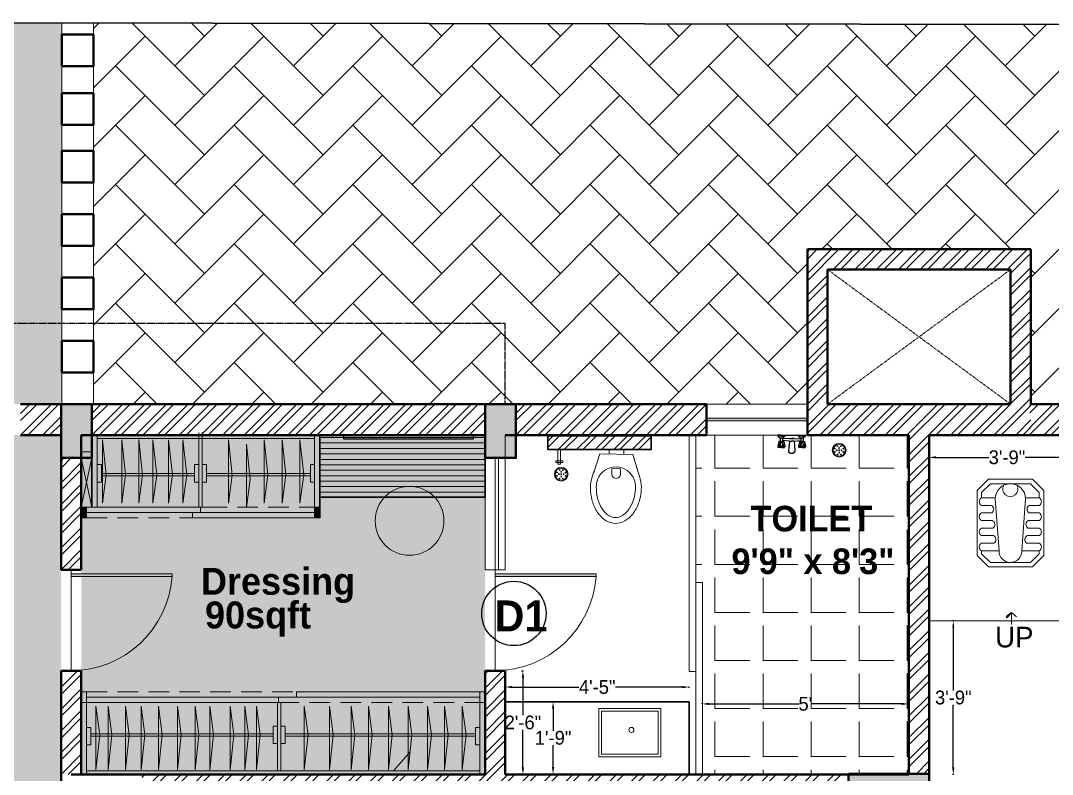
# Model space of a CAD drawing. Header units: feet. Extents: x 3576 to 8206, y -9151 to -6616.
# Drawn here: x 5336.8 to 5636.8, y -8239.8 to -8020.7 of the extents above; entities that cross this region are included whole.
import ezdxf

# ---------------------------------------------------------------- set-up
doc = ezdxf.new("R2010")
doc.units = ezdxf.units.FT
doc.header["$PDMODE"] = 2
doc.linetypes.add('DASHED2', pattern=[0.375, 0.25, -0.125])
doc.layers.get('0').update_dxf_attribs({"linetype": 'CONTINUOUS', "lineweight": 40})
doc.layers.get('Defpoints').update_dxf_attribs({"color": 90, "linetype": 'CONTINUOUS'})
for name, color, linetype, lineweight in [('1fr', 233, 'CONTINUOUS', 5), ('A-GFLR-MBND', 12, 'CONTINUOUS', 5), ('COLUMN', 254, 'CONTINUOUS', 30), ('fur', 36, 'CONTINUOUS', 20), ('FURNITURE', 14, 'CONTINUOUS', 0), ('GRANITE', 47, 'CONTINUOUS', 5), ('H2', 7, 'CONTINUOUS', 5), ('HACHT', 8, 'CONTINUOUS', 9), ('Landscape', 114, 'CONTINUOUS', 5), ('SANITARY WARE', 253, 'CONTINUOUS', 20), ('STAIR', 184, 'CONTINUOUS', 9), ('Wall1', 7, 'CONTINUOUS', 40), ('WINDOW', 180, 'CONTINUOUS', 9)]:
    doc.layers.add(name, color=color, linetype=linetype, lineweight=lineweight)
for name, color, linetype, lineweight, true_color in [('A-GFLR-FURN', 7, 'CONTINUOUS', 5, 0xd1752e), ('dimension', 7, 'CONTINUOUS', 5, 0x2b17de), ('F HATCH', 7, 'CONTINUOUS', 9, 0xae8d6f), ('h12', 7, 'CONTINUOUS', 5, 0x81cdee)]:
    doc.layers.add(name, color=color, linetype=linetype, lineweight=lineweight, true_color=true_color)
doc.layers.add('LAYER1', color=5, linetype='CONTINUOUS')
doc.layers.add('sanitary', color=252, linetype='CONTINUOUS')
doc.styles.add('ROMANS', font='sanss___.ttf')
doc.styles.get("Standard").update_dxf_attribs({"font": 'GOTHIC.TTF'})
doc.dimstyles.new('dinesh', dxfattribs={"dimtxt": 4, "dimasz": 2, "dimexe": 0.2, "dimexo": 0.1, "dimgap": 0, "dimtad": 0, "dimtih": 1, "dimtoh": 1, "dimdec": 0, "dimzin": 0, "dimdsep": 46, "dimlunit": 4, "dimtxsty": 'Standard', "dimcen": 0, "dimclrd": 251, "dimclre": 251, "dimclrt": 256, "dimadec": 0, "dimazin": 0, "dimtfac": 0.5, "dimtdec": 0, "dimtofl": 0, "dimtmove": 0, "dimatfit": 2, "dimfxl": 0, "dimtolj": 1, "dimtzin": 0, "dimarcsym": 0})

# ---------------------------------------------------------------- blocks, each defined once
blk = doc.blocks.new('co')
for p, q in [((47514.46, 4335.12), (47516.1, 4340.28)), ((47516.1, 4340.28), (47525.62, 4340.28)), ((47518.81, 4340.28), (47518.81, 4341.59)), ((47523.04, 4340.28), (47523.04, 4341.59)), ((47527.26, 4335.12), (47525.62, 4340.28)), ((47519.59, 4334.36), (47519.59, 4336.01)), ((47522.13, 4334.36), (47522.13, 4336.01))]:
    blk.add_line(p, q)
for points in [[(47514.46, 4335.12, 0.027971), (47514.05, 4333.94, 0.092133), (47513.45, 4330.75, 0.07067), (47514.05, 4326.55, 0.082314), (47515.62, 4323.26, 0.106842), (47518.17, 4320.9, 0.13438), (47520.86, 4320.16, 0.13438), (47523.54, 4320.9, 0.106842), (47526.1, 4323.26, 0.082314), (47527.67, 4326.55, 0.07067), (47528.27, 4330.75)], [(47528.27, 4330.75, 0.092133), (47527.67, 4333.94, 0.027971), (47527.26, 4335.12)], [(47515.52, 4332.84, 0.085767), (47515.16, 4330.75, 0.07067), (47515.69, 4327.03, 0.082314), (47517.02, 4324.24, 0.106842), (47519.04, 4322.37, 0.13438), (47520.86, 4321.87)], [(47526.2, 4332.84, -0.085767), (47526.56, 4330.75, -0.07067), (47526.03, 4327.03, -0.082314), (47524.7, 4324.24, -0.106842), (47522.68, 4322.37, -0.13438), (47520.86, 4321.87)]]:
    blk.add_lwpolyline(points, format="xyb")
for centre, radius, start, end in [((47520.86, 4330.91), 5.67, 19.8717, 160.1283), ((47520.86, 4334.5), 1.28, 173.6083, 6.3917), ((47520.86, 4330.91), 5.25, 76.0072, 103.9928)]:
    blk.add_arc(centre, radius, start, end)
blk = doc.blocks.new('NHNTRP')
at = {"color": 0}
for centre, radius in [((2.6, 2.34), 2), ((2.6, 2.34), 1.75), ((2.13, 3.56), 0.118), ((2.6, 3.01), 0.118), ((3.07, 3.56), 0.118), ((1.37, 2.81), 0.118), ((1.37, 1.86), 0.118), ((1.93, 2.34), 0.118), ((2.13, 1.11), 0.118), ((2.6, 2.34), 0.118), ((2.6, 1.66), 0.118), ((3.07, 1.11), 0.118), ((3.27, 2.34), 0.118), ((3.82, 2.81), 0.118), ((3.82, 1.86), 0.118)]:
    blk.add_circle(centre, radius, dxfattribs=at)
blk = doc.blocks.new('BASIN')
at = {"lineweight": 18}
for points in [[(4929.83, -770.1), (4929.83, -784.13), (4947.86, -784.13), (4947.86, -770.1)], [(4930.61, -770.88), (4930.61, -783.35), (4947.08, -783.35), (4947.08, -770.88)]]:
    blk.add_lwpolyline(points, close=True, dxfattribs=at)
blk.add_circle((4939.25, -777.89), 0.728, dxfattribs=at)
blk = doc.blocks.new('*D192')
at = {"layer": 'Defpoints', "color": 0, "lineweight": 40, "transparency": 16777216}
for p in [(5491.63, -8218.72), (5491.63, -8239.72), (5491.63, -8239.72)]:
    blk.add_point(p, dxfattribs=at)
at = {"layer": 'H2', "color": 251, "lineweight": -2, "transparency": 16777216}
for p, q in [((5491.63, -8218.72), (5491.43, -8218.72)), ((5491.63, -8220.72), (5491.63, -8227.12)), ((5491.63, -8237.72), (5491.63, -8231.32)), ((5491.63, -8239.72), (5491.43, -8239.72))]:
    blk.add_line(p, q, dxfattribs=at)
at = {"layer": 'H2', "color": 251, "lineweight": 40, "transparency": 16777216}
for points in [[(5491.3, -8220.72), (5491.96, -8220.72), (5491.63, -8218.72)], [(5491.3, -8237.72), (5491.96, -8237.72), (5491.63, -8239.72)]]:
    blk.add_solid(points, dxfattribs=at)
at = {"layer": 'H2', "transparency": 16777216, "insert": (5491.63, -8229.22), "char_height": 4, "attachment_point": 5}
blk.add_mtext('\\A1;1\'-9"', dxfattribs=at)
blk = doc.blocks.new('*D193')
at = {"layer": 'Defpoints', "color": 0, "lineweight": 40, "transparency": 16777216}
for p in [(5531.19, -8214.45), (5477.71, -8219.78), (5531.19, -8219.78)]:
    blk.add_point(p, dxfattribs=at)
at = {"layer": 'H2', "color": 251, "lineweight": -2, "transparency": 16777216}
for p, q in [((5477.71, -8214.65), (5477.71, -8214.25)), ((5479.71, -8214.45), (5499.16, -8214.45)), ((5529.19, -8214.45), (5509.73, -8214.45)), ((5531.19, -8214.65), (5531.19, -8214.25))]:
    blk.add_line(p, q, dxfattribs=at)
at = {"layer": 'H2', "color": 251, "lineweight": 40, "transparency": 16777216}
for points in [[(5479.71, -8214.12), (5479.71, -8214.78), (5477.71, -8214.45)], [(5529.19, -8214.12), (5529.19, -8214.78), (5531.19, -8214.45)]]:
    blk.add_solid(points, dxfattribs=at)
at = {"layer": 'H2', "transparency": 16777216, "insert": (5504.45, -8214.45), "char_height": 4, "attachment_point": 5}
blk.add_mtext('\\A1;4\'-5"', dxfattribs=at)
blk = doc.blocks.new('MIXER-P')
at = {"layer": 'sanitary', "color": 250, "lineweight": 25, "true_color": 0x424242}
for p, q in [((0.96, 5.33), (-0.04, 5.33)), ((-0.04, 5.33), (-0.04, 4.99)), ((0.96, 4.99), (-0.04, 4.99)), ((-0.04, 4.99), (0.66, 4.49)), ((0.96, 4.99), (-0.04, 4.99)), ((0.22, 3.48), (-0.04, 2)), ((0.19, 3.29), (0.28, 3.14)), ((0.96, 3.48), (0.22, 3.48)), ((0.28, 3.14), (0.35, 2.28)), ((0.7, 3.14), (0.63, 2.28)), ((0.96, 4.49), (0.66, 4.49)), ((0.66, 4.49), (0.66, 3.48)), ((0.7, 3.14), (0.86, 3.29)), ((0.86, 3.29), (0.96, 3.29)), ((0.96, 4.99), (1.96, 4.99)), ((0.96, 4.49), (1.27, 4.49)), ((0.96, 3.48), (1.7, 3.48)), ((1.06, 3.29), (0.96, 3.29)), ((6.93, 5.33), (0.99, 5.33)), ((0.99, 4.99), (1.96, 4.99)), ((1.22, 3.14), (1.06, 3.29)), ((1.22, 3.14), (1.29, 2.28)), ((1.96, 4.99), (1.27, 4.49)), ((1.27, 4.49), (1.27, 3.48)), ((3.29, 4.36), (1.27, 4.22)), ((3.29, 3.61), (1.27, 3.75)), ((1.64, 3.14), (1.57, 2.28)), ((1.74, 3.29), (1.64, 3.14)), ((1.7, 3.48), (1.96, 2)), ((1.96, 5.33), (1.96, 4.99)), ((3.29, 3.61), (3.03, 0.75)), ((3.29, 4.36), (3.96, 4.36)), ((3.29, 3.61), (3.96, 3.61)), ((4.56, 4.36), (3.36, 4.36)), ((4.63, 4.36), (3.96, 4.36)), ((4.63, 3.61), (3.96, 3.61)), ((4.63, 4.36), (6.66, 4.22)), ((4.63, 3.61), (6.66, 3.75)), ((4.63, 3.61), (4.89, 0.75)), ((5.96, 5.33), (5.96, 4.99)), ((6.93, 4.99), (5.96, 4.99)), ((5.96, 4.99), (6.66, 4.49)), ((6.96, 4.99), (5.96, 4.99)), ((6.22, 3.48), (5.96, 2)), ((6.19, 3.29), (6.28, 3.14)), ((6.96, 3.48), (6.22, 3.48)), ((6.28, 3.14), (6.35, 2.28)), ((6.7, 3.14), (6.63, 2.28)), ((6.96, 4.49), (6.66, 4.49)), ((6.66, 4.49), (6.66, 3.48)), ((6.7, 3.14), (6.86, 3.29)), ((6.86, 3.29), (6.96, 3.29)), ((6.96, 5.33), (7.96, 5.33)), ((6.96, 4.99), (7.96, 4.99)), ((6.96, 4.49), (7.27, 4.49)), ((6.96, 3.48), (7.7, 3.48)), ((7.06, 3.29), (6.96, 3.29)), ((7.22, 3.14), (7.06, 3.29)), ((7.22, 3.14), (7.29, 2.28)), ((7.96, 4.99), (7.27, 4.49)), ((7.27, 4.49), (7.27, 3.48)), ((7.64, 3.14), (7.57, 2.28)), ((7.74, 3.29), (7.64, 3.14)), ((7.7, 3.48), (7.96, 2)), ((7.96, 5.33), (7.96, 4.99)), ((0.96, 2), (-0.04, 2)), ((-0.04, 2), (0.06, 1.73)), ((0.21, 2.14), (-0.02, 2.14)), ((0.96, 1.73), (0.06, 1.73)), ((0.35, 2.28), (0.21, 2.14)), ((0.63, 2.28), (0.7, 2.14)), ((0.86, 2.14), (0.7, 2.14)), ((0.86, 2.14), (0.96, 2.14)), ((1.06, 2.14), (0.96, 2.14)), ((0.96, 2), (1.96, 2)), ((0.96, 1.73), (1.86, 1.73)), ((1.06, 2.14), (1.22, 2.14)), ((1.29, 2.28), (1.22, 2.14)), ((1.57, 2.28), (1.71, 2.14)), ((1.71, 2.14), (1.94, 2.14)), ((1.96, 2), (1.86, 1.73)), ((6.96, 2), (5.96, 2)), ((5.96, 2), (6.06, 1.73)), ((6.21, 2.14), (5.98, 2.14)), ((6.96, 1.73), (6.06, 1.73)), ((6.35, 2.28), (6.21, 2.14)), ((6.63, 2.28), (6.7, 2.14)), ((6.86, 2.14), (6.7, 2.14)), ((6.86, 2.14), (6.96, 2.14)), ((7.06, 2.14), (6.96, 2.14)), ((6.96, 2), (7.96, 2)), ((6.96, 1.73), (7.86, 1.73)), ((7.06, 2.14), (7.22, 2.14)), ((7.29, 2.28), (7.22, 2.14)), ((7.57, 2.28), (7.71, 2.14)), ((7.71, 2.14), (7.94, 2.14)), ((7.96, 2), (7.86, 1.73))]:
    blk.add_line(p, q, dxfattribs=at)
blk.add_arc((3.96, 0.9), 0.94, 189.1098, 350.8902, dxfattribs=at)
blk = doc.blocks.new('*D194')
at = {"layer": 'Defpoints', "color": 0, "lineweight": 40, "transparency": 16777216}
for p in [(5534.98, -8219.34), (5594.94, -8219.34), (5594.94, -8219.34)]:
    blk.add_point(p, dxfattribs=at)
at = {"layer": 'H2', "color": 251, "lineweight": -2, "transparency": 16777216}
for p, q in [((5534.98, -8219.34), (5534.98, -8219.14)), ((5536.98, -8219.34), (5563.16, -8219.34)), ((5592.94, -8219.34), (5566.77, -8219.34)), ((5594.94, -8219.34), (5594.94, -8219.14))]:
    blk.add_line(p, q, dxfattribs=at)
at = {"layer": 'H2', "color": 251, "lineweight": 40, "transparency": 16777216}
for points in [[(5536.98, -8219), (5536.98, -8219.67), (5534.98, -8219.34)], [(5592.94, -8219), (5592.94, -8219.67), (5594.94, -8219.34)]]:
    blk.add_solid(points, dxfattribs=at)
at = {"layer": 'H2', "transparency": 16777216, "insert": (5564.96, -8219.34), "char_height": 4, "attachment_point": 5}
blk.add_mtext("\\A1;5'", dxfattribs=at)
blk = doc.blocks.new('*D196')
at = {"layer": 'Defpoints', "color": 0, "lineweight": 40, "transparency": 16777216}
for p in [(5669.23, -8195.21), (5607.98, -8239.82), (5666.78, -8239.82)]:
    blk.add_point(p, dxfattribs=at)
at = {"layer": 'H2', "color": 251, "lineweight": -2, "transparency": 16777216}
for p, q in [((5608.18, -8195.21), (5607.78, -8195.21)), ((5607.98, -8197.21), (5607.98, -8215.41)), ((5607.98, -8237.82), (5607.98, -8219.61)), ((5608.18, -8239.82), (5607.78, -8239.82))]:
    blk.add_line(p, q, dxfattribs=at)
at = {"layer": 'H2', "color": 251, "lineweight": 40, "transparency": 16777216}
for points in [[(5607.65, -8197.21), (5608.31, -8197.21), (5607.98, -8195.21)], [(5607.65, -8237.82), (5608.31, -8237.82), (5607.98, -8239.82)]]:
    blk.add_solid(points, dxfattribs=at)
at = {"layer": 'H2', "transparency": 16777216, "insert": (5607.98, -8217.51), "char_height": 4, "attachment_point": 5}
blk.add_mtext('\\A1;3\'-9"', dxfattribs=at)
blk = doc.blocks.new('A$C0A4757B1')
at = {"layer": 'fur', "color": 7}
for p, q in [((-10.11, 8.66), (-6.81, 11.96)), ((-8.79, 8.11), (-6.26, 10.64)), ((-0.43, 11.96), (-6.81, 11.96)), ((-0.43, 10.64), (-6.26, 10.64)), ((-0.43, 11.96), (5.95, 11.96)), ((-0.43, 10.64), (5.4, 10.64)), ((7.93, 8.11), (5.4, 10.64)), ((9.25, 8.66), (5.95, 11.96)), ((-10.11, 8.66), (-10.11, -10.26)), ((-8.79, 8.11), (-8.79, 7.25)), ((-3.73, 7.25), (-8.79, 7.25)), ((-4.82, -7.8), (-3.73, 7.25)), ((3.97, -7.8), (2.88, 7.25)), ((2.88, 7.25), (7.93, 7.25)), ((7.93, 8.11), (7.93, 7.25)), ((9.25, 8.66), (9.25, -10.26)), ((-5.22, 5.05), (-8.79, 5.05)), ((4.36, 5.05), (7.93, 5.05)), ((-5.38, 2.85), (-8.79, 2.85)), ((-5.54, 0.65), (-8.79, 0.65)), ((4.52, 2.85), (7.93, 2.85)), ((4.68, 0.65), (7.93, 0.65)), ((-5.7, -1.55), (-8.79, -1.55)), ((4.84, -1.55), (7.93, -1.55)), ((-5.85, -3.75), (-8.79, -3.75)), ((-6.01, -5.95), (-8.79, -5.95)), ((5, -3.75), (7.93, -3.75)), ((5.16, -5.95), (7.93, -5.95)), ((-4.82, -8.15), (-8.79, -8.15)), ((-8.79, -8.15), (-8.79, -9.72)), ((3.96, -8.15), (7.93, -8.15)), ((7.93, -8.15), (7.93, -9.72)), ((-10.11, -10.26), (-6.81, -13.56)), ((-8.79, -9.72), (-6.26, -12.24)), ((7.93, -9.72), (5.4, -12.24)), ((9.25, -10.26), (5.95, -13.56)), ((5.95, -13.56), (-6.81, -13.56)), ((-6.26, -12.24), (-0.43, -12.24)), ((5.4, -12.24), (-0.43, -12.24))]:
    blk.add_line(p, q, dxfattribs=at)
for centre, radius, start, end in [((-0.43, 7.34), 3.3, 0, 180), ((-8.2, 6.15), 1.25, 118.0725, 241.9275), ((7.35, 6.15), 1.25, 298.0725, 61.9275), ((-5.89, 3.99), 1.25, 293.9902, 57.7205), ((5.03, 3.99), 1.25, 122.2795, 246.0098), ((-8.2, 1.75), 1.25, 118.0725, 241.9275), ((-6.2, -0.41), 1.25, 293.9902, 57.7205), ((5.35, -0.41), 1.25, 122.2795, 246.0098), ((7.35, 1.75), 1.25, 298.0725, 61.9275), ((-8.2, -2.65), 1.25, 118.0725, 241.9275), ((7.35, -2.65), 1.25, 298.0725, 61.9275), ((-8.2, -7.05), 1.25, 118.0725, 241.9275), ((-6.52, -4.81), 1.25, 293.9902, 57.7205), ((5.67, -4.81), 1.25, 122.2795, 246.0098), ((7.35, -7.05), 1.25, 298.0725, 61.9275), ((-0.43, -7.84), 4.4, 180, 0), ((-0.43, -10.7), 2.2, 329.7452, 210.2548)]:
    blk.add_arc(centre, radius, start, end, dxfattribs=at)
blk = doc.blocks.new('*D184')
at = {"layer": 'Defpoints', "color": 0, "lineweight": 40, "transparency": 16777216}
for p in [(5600.97, -8141.21), (5646.19, -8141.21), (5600.97, -8147.68)]:
    blk.add_point(p, dxfattribs=at)
at = {"layer": 'H2', "color": 251, "lineweight": -2, "transparency": 16777216}
for p, q in [((5600.97, -8147.48), (5600.97, -8147.88)), ((5602.97, -8147.68), (5618.32, -8147.68)), ((5644.19, -8147.68), (5628.84, -8147.68)), ((5646.19, -8147.48), (5646.19, -8147.88))]:
    blk.add_line(p, q, dxfattribs=at)
at = {"layer": 'H2', "color": 251, "lineweight": 40, "transparency": 16777216}
for points in [[(5602.97, -8147.34), (5602.97, -8148.01), (5600.97, -8147.68)], [(5644.19, -8147.34), (5644.19, -8148.01), (5646.19, -8147.68)]]:
    blk.add_solid(points, dxfattribs=at)
at = {"layer": 'H2', "transparency": 16777216, "insert": (5623.58, -8147.68), "char_height": 4, "attachment_point": 5}
blk.add_mtext('\\A1;3\'-9"', dxfattribs=at)
blk = doc.blocks.new('*D186')
at = {"color": 251, "lineweight": -2, "transparency": 16777216}
for p, q in [((5482.47, -8209.69), (5483.05, -8209.69)), ((5482.85, -8211.69), (5482.85, -8222.65)), ((5482.85, -8237.82), (5482.85, -8226.85)), ((5482.47, -8239.82), (5483.05, -8239.82))]:
    blk.add_line(p, q, dxfattribs=at)
at = {"color": 251, "lineweight": 40, "transparency": 16777216}
for points in [[(5482.51, -8211.69), (5483.18, -8211.69), (5482.85, -8209.69)], [(5482.51, -8237.82), (5483.18, -8237.82), (5482.85, -8239.82)]]:
    blk.add_solid(points, dxfattribs=at)
at = {"layer": 'Defpoints', "color": 0, "lineweight": 40, "transparency": 16777216}
for p in [(5477.71, -8209.69), (5477.71, -8239.82), (5482.85, -8239.82)]:
    blk.add_point(p, dxfattribs=at)
at = {"transparency": 16777216, "insert": (5482.85, -8224.75), "char_height": 4, "attachment_point": 5}
blk.add_mtext('\\A1;2\'-6"', dxfattribs=at)

msp = doc.modelspace()

# ---------------------------------------------------------------- hatches: boundary and pattern name
at = {"layer": '1fr'}
h = msp.add_hatch(dxfattribs=at)
h.set_pattern_fill('ANSI31', color=255, scale=0.1, angle=-90, style=0)
h.set_pattern_definition([(315, (5740.0716, -6961.924), (0.2245064, 0.2245064), [])])
h.paths.add_polyline_path([(5355.9806, -8165.2092), (5355.9806, -8162.1426), (5354.4473, -8162.1426), (5354.4473, -8165.2092)])
h = msp.add_hatch(dxfattribs=at)
h.set_pattern_fill('ANSI31', color=255, scale=0.1, angle=-90, style=0)
h.set_pattern_definition([(315, (5755.4629, -6961.924), (0.2245064, 0.2245064), [])])
h.paths.add_polyline_path([(5423.8386, -8165.2092), (5423.8386, -8162.1426), (5422.3053, -8162.1426), (5422.3053, -8165.2092)])
at = {"layer": 'COLUMN', "lineweight": 25}
h = msp.add_hatch(dxfattribs=at)
h.set_pattern_fill('ANSI32', color=32, scale=0.469565, style=0)
h.set_pattern_definition([(45, (5565.556, -8239.7196), (-3.16261, 3.16261), []), (45, (5567.6644, -8239.7196), (-3.16261, 3.16261), [])])
h.paths.add_polyline_path([(5630.5125, -8087.2092), (5565.556, -8087.2092), (5565.556, -8141.2092), (5595.0994, -8141.2092), (5595.0994, -8239.7196), (5600.969, -8239.7196), (5600.969, -8141.2092), (5630.5125, -8141.2092)])
h.paths.add_polyline_path([(5571.4255, -8132.2092), (5571.4255, -8093.0788), (5624.6429, -8093.0788), (5624.6429, -8132.2092)], flags=16)
h.paths.add_polyline_path([(5574.9714, -8124.1577), (5574.9714, -8101.1303), (5585.5097, -8101.1303), (5585.5097, -8124.1577)], flags=8)
h = msp.add_hatch(dxfattribs=at)
h.set_pattern_fill('ANSI32', color=32, scale=0.469565, style=0)
h.set_pattern_definition([(45, (5336.8386, -8141.2092), (-3.1626, 3.1626), []), (45, (5338.947, -8141.2092), (-3.1626, 3.1626), [])])
h.paths.add_polyline_path([(5336.8386, -8132.2092), (5348.5777, -8132.2092), (5348.5777, -8141.2092), (5336.8386, -8141.2092)])
at = {"layer": 'COLUMN'}
for points in [[(5348.5777, -8132.2092), (5348.5777, -8147.8614), (5357.5777, -8147.8614), (5357.5777, -8132.2092)], [(5480.8386, -8147.8614), (5480.8386, -8132.2092), (5471.8386, -8132.2092), (5471.8386, -8147.8614)], [(5600.969, -8239.6904), (5577.4907, -8239.6904), (5577.4907, -8248.6904), (5600.969, -8248.6904)]]:
    msp.add_hatch(color=256, dxfattribs=at).paths.add_polyline_path(points)
at = {"layer": 'COLUMN', "lineweight": 25}
h = msp.add_hatch(dxfattribs=at)
h.set_pattern_fill('ANSI32', color=32, scale=0.469565, style=0)
h.set_pattern_definition([(45, (5357.5777, -8141.2092), (-3.16261, 3.16261), []), (45, (5359.686, -8141.2092), (-3.16261, 3.16261), [])])
h.paths.add_polyline_path([(5471.8386, -8132.2092), (5357.5777, -8132.2092), (5357.5777, -8141.2092), (5471.8386, -8141.2092)])
h = msp.add_hatch(dxfattribs=at)
h.set_pattern_fill('ANSI32', color=32, scale=0.469565, style=0)
h.set_pattern_definition([(45, (5480.8386, -8141.2092), (-3.1626, 3.1626), []), (45, (5482.947, -8141.2092), (-3.1626, 3.1626), [])])
h.paths.add_polyline_path([(5480.8386, -8132.2092), (5536.2081, -8132.2092), (5536.2081, -8141.2092), (5480.8386, -8141.2092)])
h = msp.add_hatch(dxfattribs=at)
h.set_pattern_fill('ANSI32', color=32, scale=0.469565, style=0)
h.set_pattern_definition([(45, (5659.8603, -8140.931), (-3.1626, 3.1626), []), (45, (5661.9687, -8140.931), (-3.1626, 3.1626), [])])
h.paths.add_polyline_path([(5648.1864, -8132.3221), (5630.185, -8131.9308), (5630.185, -8140.9308), (5648.1864, -8141.3221)])
at = {"layer": 'COLUMN', "lineweight": 40}
msp.add_hatch(color=150, dxfattribs=at).paths.add_polyline_path([(5565.556, -8136.3179), (5536.2081, -8136.3179), (5536.2081, -8137.1005), (5565.556, -8137.1005)])
at = {"layer": 'COLUMN', "lineweight": 25}
h = msp.add_hatch(dxfattribs=at)
h.set_pattern_fill('ANSI32', color=32, scale=0.469565, style=0)
h.set_pattern_definition([(45, (5348.5777, -8180.3397), (-3.1626, 3.1626), []), (45, (5350.686, -8180.3397), (-3.1626, 3.1626), [])])
h.paths.add_polyline_path([(5354.4473, -8147.8614), (5348.5777, -8147.8614), (5348.5777, -8180.3397), (5354.4473, -8180.3397)])
h = msp.add_hatch(dxfattribs=at)
h.set_pattern_fill('ANSI32', color=32, scale=0.469565, style=0)
h.set_pattern_definition([(45, (5159.5777, -8141.2092), (-3.16261, 3.16261), []), (45, (5161.686, -8141.2092), (-3.16261, 3.16261), [])])
h.paths.add_polyline_path([(5471.8386, -8180.3397), (5477.7081, -8180.3397)])
h.paths.add_polyline_path([(5471.8386, -8239.8179), (5477.7081, -8239.8179), (5477.7081, -8209.6875), (5471.8386, -8209.6875)])
h.paths.add_polyline_path([(5372.056, -8239.8179), (5577.4907, -8239.8179), (5577.4907, -8248.8179), (5372.056, -8248.8179)])
h = msp.add_hatch(dxfattribs=at)
h.set_pattern_fill('ANSI32', color=32, scale=0.469565, style=0)
h.set_pattern_definition([(45, (5348.5777, -8239.818), (-3.1626, 3.1626), []), (45, (5350.686, -8239.818), (-3.1626, 3.1626), [])])
h.paths.add_polyline_path([(5354.4473, -8209.6875), (5348.5777, -8209.6875), (5348.5777, -8239.8179), (5354.4473, -8239.8179)])
at = {"layer": 'dimension', "lineweight": 40}
for points in [[(5380.8596, -8181.5295), (5351.5125, -8181.5295), (5351.5125, -8182.3447), (5380.8596, -8182.3447)], [(5504.1205, -8181.5295), (5474.7734, -8181.5295), (5474.7734, -8182.3447), (5504.1205, -8182.3447)]]:
    msp.add_hatch(color=252, dxfattribs=at).paths.add_polyline_path(points)
at = {"layer": 'h12'}
h = msp.add_hatch(dxfattribs=at)
h.set_pattern_fill('ANGLE', color=151, scale=2, style=0)
h.set_pattern_definition([(0, (-440.479, -8234.663), (0, 13.97), [10.16, -3.81]), (90, (-440.479, -8234.663), (-13.97, 9e-16), [10.16, -3.81])])
h.paths.add_polyline_path([(5533.669, -8141.2092), (5595.0994, -8141.2092), (5594.8989, -8239.7196), (5535.0994, -8239.7196), (5535.0994, -8184.0946), (5533.1429, -8184.0946), (5533.1429, -8141.2092)])
at = {"layer": 'H2', "lineweight": 9, "true_color": 0x8c8c8c}
h = msp.add_hatch(dxfattribs=at)
h.set_pattern_fill('ANSI32', color=252, scale=0.4, angle=-90, style=0)
h.set_pattern_definition([(45, (5484.107, -8145.4092), (2.69408, -2.69408), []), (45, (5484.107, -8143.613), (2.69408, -2.69408), [])])
h.paths.add_polyline_path([(5490.107, -8145.4092), (5490.107, -8141.4092), (5520.107, -8141.4092), (5520.107, -8145.4092)])
at = {"layer": 'HACHT', "lineweight": 40}
h = msp.add_hatch(color=256, dxfattribs=at)
h.set_gradient(color1=(228, 240, 158), color2=(228, 240, 158), one_color=1, tint=0.78, name='INVCYLINDER')
h.paths.add_polyline_path([(5152.9255, -8141.2092), (5348.5777, -8141.2092), (5348.5777, -8296.7527), (5152.9255, -8296.7527)])
h = msp.add_hatch(color=256, dxfattribs=at)
h.set_gradient(color1=(228, 240, 158), color2=(228, 240, 158), one_color=1, tint=0.78, name='INVCYLINDER')
h.paths.add_polyline_path([(5354.4473, -8239.8179), (5471.8386, -8239.8179), (5471.8386, -8141.2092), (5354.4473, -8141.2092)])
at = {"layer": 'HACHT'}
h = msp.add_hatch(dxfattribs=at)
h.set_pattern_fill('ANSI31', color=255, scale=0.5, angle=135, style=0)
h.set_pattern_definition([(180, (-2255.0911, -5290.7579), (-3e-16, -1.5875), [])])
h.paths.add_polyline_path([(5423.8386, -8159.2092), (5471.8386, -8159.2092), (5471.8386, -8141.2092), (5423.8386, -8141.2092)])
at = {"layer": 'Landscape', "lineweight": 25}
h = msp.add_hatch(dxfattribs=at)
h.set_pattern_fill('GRASS', color=62, scale=0.2, style=0)
h.set_pattern_definition([(90, (-2170.3763, -1033.5855), (-3.5921, 3.5921), [0.9525, -6.2317]), (45, (-2170.3763, -1033.5855), (-3.5921024, 3.5921024), [0.9525, -4.1275]), (135, (-2170.3763, -1033.5855), (-3.5921024, -3.5921024), [0.9525, -4.1275])])
h.paths.add_polyline_path([(4935.2386, -8020.7356), (5348.8386, -8021.4158), (5348.8386, -8132.2092), (5096.969, -8132.2092), (5026.5342, -8132.2092), (5026.528, -8277.4574), (4945.4514, -8277.5395)])
at = {"layer": 'Landscape', "lineweight": 15}
h = msp.add_hatch(dxfattribs=at)
h.set_pattern_fill('AR-HBONE', color=43, scale=0.12, style=0)
h.set_pattern_definition([(45, (-2170.376, -1033.585), (2e-15, 17.242092), [36.576, -12.192]), (135, (-2161.755, -1024.964), (2e-15, 17.242092), [36.576, -12.192])])
h.paths.add_polyline_path([(5854.306, -8132.2092), (5689.8277, -8132.2092), (5693.1864, -8132.2092), (5630.5125, -8132.2092), (5630.5125, -8087.2092), (5565.556, -8087.2092), (5565.556, -8132.2092), (5358.0386, -8132.2092), (5358.0386, -8021.431), (6066.2359, -8022.5958), (6069.077, -8132.2092), (5857.6647, -8132.2092)])

# ---------------------------------------------------------------- linework, layer by layer
msp.add_line((5648.1864, -8132.2092), (5630.5125, -8132.2092))
at = {"color": 8, "lineweight": 0}
for points in [[(5351.5125, -8209.6875), (5351.5125, -8180.3397)], [(5474.7734, -8209.6875), (5474.7734, -8180.3397)]]:
    msp.add_lwpolyline(points, dxfattribs=at)
for points in [[(5380.8596, -8181.5295), (5351.5125, -8181.5295), (5351.5125, -8182.3447), (5380.8596, -8182.3447)], [(5504.1205, -8181.5295), (5474.7734, -8181.5295), (5474.7734, -8182.3447), (5504.1205, -8182.3447)]]:
    msp.add_lwpolyline(points, close=True, dxfattribs=at)
for points in [[(5351.5125, -8209.6875, 0.39255434), (5380.8596, -8182.3447)], [(5474.7734, -8209.6875, 0.39255434), (5504.1205, -8182.3447)]]:
    msp.add_lwpolyline(points, format="xyb", dxfattribs=at)
at = {"layer": '1fr', "lineweight": 35}
for p, q in [((5429.8386, -8141.2092), (5357.5777, -8141.2092)), ((5471.8386, -8239.8179), (5354.4473, -8239.8179))]:
    msp.add_line(p, q, dxfattribs=at)
at = {"layer": '1fr', "lineweight": 30}
for p, q in [((5357.5777, -8162.1426), (5357.5777, -8141.2092)), ((5423.8386, -8165.2092), (5423.8386, -8141.2092))]:
    msp.add_line(p, q, dxfattribs=at)
at = {"layer": '1fr', "lineweight": 20}
for p, q in [((5359.111, -8141.2092), (5359.111, -8162.1426)), ((5359.111, -8142.2314), (5422.3053, -8142.2314)), ((5422.3053, -8141.2092), (5422.3053, -8165.2092)), ((5390.8386, -8162.1426), (5355.9806, -8162.1426)), ((5355.9806, -8163.6759), (5422.3053, -8163.6759)), ((5386.8153, -8165.2092), (5386.8153, -8163.6759)), ((5389.1429, -8163.6759), (5389.1429, -8162.1426)), ((5386.8153, -8165.2092), (5422.3053, -8165.2092)), ((5355.9806, -8239.8179), (5355.9806, -8215.8179)), ((5355.9806, -8217.3513), (5470.3053, -8217.3513)), ((5411.8386, -8217.3513), (5411.8386, -8218.8846)), ((5417.0611, -8215.8084), (5471.8386, -8215.8179)), ((5417.0611, -8215.8084), (5417.0611, -8217.3418)), ((5470.3053, -8239.8179), (5470.3053, -8215.8179)), ((5411.8386, -8218.8846), (5354.4473, -8218.8846)), ((5355.9806, -8238.7957), (5470.3053, -8238.7957))]:
    msp.add_line(p, q, dxfattribs=at)
at = {"layer": '1fr', "linetype": 'DASHED2', "lineweight": 20, "ltscale": 24}
for p, q in [((5390.8386, -8162.1426), (5422.3053, -8162.1426)), ((5355.9806, -8165.2092), (5386.8153, -8165.2092)), ((5355.9806, -8215.8133), (5417.0611, -8215.8084)), ((5411.8386, -8218.8846), (5470.3053, -8218.8846))]:
    msp.add_line(p, q, dxfattribs=at)
at = {"layer": '1fr', "lineweight": 20}
for points in [[(5360.6482, -8142.5659), (5360.6482, -8161.027), (5361.7329, -8152.7368), (5360.6482, -8142.5659)], [(5366.2395, -8142.5659), (5366.2395, -8161.027), (5367.3242, -8152.7368), (5366.2395, -8142.5659)], [(5371.2216, -8142.5659), (5371.2216, -8161.027), (5372.3063, -8152.7368), (5371.2216, -8142.5659)], [(5375.3032, -8142.5659), (5375.3032, -8161.027), (5376.3879, -8152.7368), (5375.3032, -8142.5659)], [(5379.8588, -8142.5643), (5379.8588, -8161.0254), (5380.9436, -8152.7353), (5379.8588, -8142.5643)], [(5384.0295, -8142.5643), (5384.0295, -8161.0254), (5385.1142, -8152.7353), (5384.0295, -8142.5643)], [(5389.6429, -8140.4632), (5389.6429, -8162.1426), (5388.6429, -8162.1426), (5388.6429, -8140.4632)], [(5397.2604, -8142.5659), (5397.2604, -8161.027), (5398.3452, -8152.7368), (5397.2604, -8142.5659)], [(5407.6506, -8142.5659), (5407.6506, -8161.027), (5408.7354, -8152.7368), (5407.6506, -8142.5659)], [(5412.8457, -8142.5659), (5412.8457, -8161.027), (5413.9305, -8152.7368), (5412.8457, -8142.5659)], [(5418.0408, -8142.5659), (5418.0408, -8161.027), (5419.1256, -8152.7368), (5418.0408, -8142.5659)], [(5402.4555, -8143.8054), (5402.4555, -8162.2665), (5403.5403, -8153.9764), (5402.4555, -8143.8054)], [(5365.1095, -8152.3251), (5360.3401, -8152.3251)], [(5387.4139, -8152.3251), (5365.1095, -8152.3251)], [(5387.4139, -8152.3251), (5386.5676, -8152.3251)], [(5390.872, -8153.0105), (5421.0762, -8153.0105), (5421.0762, -8152.3251), (5390.872, -8152.3251)], [(5360.3401, -8153.0105), (5365.1095, -8153.0105)], [(5365.1095, -8153.0105), (5387.4139, -8153.0105)], [(5386.5676, -8153.0105), (5387.4139, -8153.0105)], [(5358.7392, -8238.4613), (5358.7392, -8220.0002), (5359.8239, -8228.2903), (5358.7392, -8238.4613)], [(5362.2895, -8238.4613), (5362.2895, -8220.0002), (5363.3742, -8228.2903), (5362.2895, -8238.4613)], [(5367.2915, -8238.4613), (5367.2915, -8220.0002), (5368.3762, -8228.2903), (5367.2915, -8238.4613)], [(5371.8389, -8238.4613), (5371.8389, -8220.0002), (5372.9236, -8228.2903), (5371.8389, -8238.4613)], [(5376.8978, -8238.4613), (5376.8978, -8220.0002), (5377.9825, -8228.2903), (5376.8978, -8238.4613)], [(5382.4248, -8238.4613), (5382.4248, -8220.0002), (5383.5095, -8228.2903), (5382.4248, -8238.4613)], [(5387.5494, -8238.4613), (5387.5494, -8220.0002), (5388.6342, -8228.2903), (5387.5494, -8238.4613)], [(5391.8165, -8238.4613), (5391.8165, -8220.0002), (5392.9013, -8228.2903), (5391.8165, -8238.4613)], [(5397.7377, -8238.4613), (5397.7377, -8220.0002), (5398.8224, -8228.2903), (5397.7377, -8238.4613)], [(5402.024, -8238.4613), (5402.024, -8220.0002), (5403.1087, -8228.2903), (5402.024, -8238.4613)], [(5405.3827, -8238.4613), (5405.3827, -8220.0002), (5406.4674, -8228.2903), (5405.3827, -8238.4613)], [(5412.4944, -8238.7957), (5412.4944, -8218.8846), (5411.4944, -8218.8846), (5411.4944, -8238.7957)], [(5419.3105, -8238.4613), (5419.3105, -8220.0002), (5420.3952, -8228.2903), (5419.3105, -8238.4613)], [(5426.6482, -8238.4613), (5426.6482, -8220.0002), (5427.7329, -8228.2903), (5426.6482, -8238.4613)], [(5432.944, -8238.4613), (5432.944, -8220.0002), (5434.0288, -8228.2903), (5432.944, -8238.4613)], [(5437.9719, -8238.4613), (5437.9719, -8220.0002), (5439.0567, -8228.2903), (5437.9719, -8238.4613)], [(5443.7869, -8238.4613), (5443.7869, -8220.0002), (5444.8716, -8228.2903), (5443.7869, -8238.4613)], [(5449.4693, -8238.4613), (5449.4693, -8220.0002), (5450.5541, -8228.2903), (5449.4693, -8238.4613)], [(5455.1518, -8238.4613), (5455.1518, -8220.0002), (5456.2365, -8228.2903), (5455.1518, -8238.4613)], [(5460.0408, -8238.4613), (5460.0408, -8220.0002), (5461.1256, -8228.2903), (5460.0408, -8238.4613)], [(5465.2359, -8238.4613), (5465.2359, -8220.0002), (5466.3207, -8228.2903), (5465.2359, -8238.4613)], [(5357.2097, -8228.0167), (5369.6247, -8228.0167)], [(5369.6247, -8228.7021), (5357.2097, -8228.7021)], [(5369.6247, -8228.0167), (5410.2653, -8228.0167)], [(5410.2653, -8228.7021), (5369.6247, -8228.7021)], [(5413.7234, -8228.0167), (5421.6965, -8228.0167)], [(5421.6965, -8228.7021), (5413.7234, -8228.7021)], [(5421.6965, -8228.0167), (5431.1095, -8228.0167)], [(5431.1095, -8228.7021), (5421.6965, -8228.7021)], [(5431.1095, -8228.0167), (5469.0762, -8228.0167), (5469.0762, -8228.7021), (5431.1095, -8228.7021)]]:
    msp.add_lwpolyline(points, dxfattribs=at)
at = {"layer": '1fr', "lineweight": 30}
msp.add_lwpolyline([(5423.8386, -8159.2092), (5471.8386, -8159.2092), (5471.8386, -8141.2092), (5423.8386, -8141.2092)], close=True, dxfattribs=at)
at = {"layer": '1fr', "lineweight": 20}
for points in [[(5359.111, -8154.8678), (5359.111, -8149.7824), (5360.3401, -8149.7824), (5360.3401, -8154.8678)], [(5388.6429, -8154.8678), (5388.6429, -8149.7824), (5387.4139, -8149.7824), (5387.4139, -8154.8678)], [(5389.6429, -8154.8678), (5389.6429, -8149.7824), (5390.872, -8149.7824), (5390.872, -8154.8678)], [(5422.3053, -8154.8678), (5422.3053, -8149.7824), (5421.0762, -8149.7824), (5421.0762, -8154.8678)], [(5355.9806, -8165.2092), (5355.9806, -8162.1426), (5354.4473, -8162.1426), (5354.4473, -8165.2092)], [(5423.8386, -8165.2092), (5423.8386, -8162.1426), (5422.3053, -8162.1426), (5422.3053, -8165.2092)], [(5355.9806, -8215.8179), (5355.9806, -8218.8846), (5354.4473, -8218.8846), (5354.4473, -8215.8179)], [(5471.8386, -8215.8179), (5471.8386, -8218.8846), (5470.3053, -8218.8846), (5470.3053, -8215.8179)], [(5355.9806, -8226.1594), (5355.9806, -8231.2447), (5357.2097, -8231.2447), (5357.2097, -8226.1594)], [(5411.4944, -8225.8045), (5411.4944, -8230.8898), (5410.2653, -8230.8898), (5410.2653, -8225.8045)], [(5412.4944, -8225.8045), (5412.4944, -8230.8898), (5413.7234, -8230.8898), (5413.7234, -8225.8045)], [(5470.3053, -8226.1594), (5470.3053, -8231.2447), (5469.0762, -8231.2447), (5469.0762, -8226.1594)]]:
    msp.add_lwpolyline(points, close=True, dxfattribs=at)
at = {"layer": 'A-GFLR-FURN', "color": 7, "linetype": 'DASHED2', "lineweight": 20}
for p, q in [((5571.4255, -8093.0788), (5624.6429, -8132.2092)), ((5571.4255, -8132.2092), (5624.6429, -8093.0788))]:
    msp.add_line(p, q, dxfattribs=at)
at = {"layer": 'A-GFLR-FURN', "color": 7, "lineweight": 20}
for p, q in [((5354.4473, -8147.8614), (5357.5777, -8162.1426)), ((5357.5777, -8147.8614), (5354.4473, -8162.1426))]:
    msp.add_line(p, q, dxfattribs=at)
at = {"layer": 'A-GFLR-MBND', "color": 1, "lineweight": 30}
for points in [[(5348.5777, -8132.2092), (5348.5777, -8147.8614), (5357.5777, -8147.8614), (5357.5777, -8132.2092)], [(5480.8386, -8147.8614), (5480.8386, -8132.2092), (5471.8386, -8132.2092), (5471.8386, -8147.8614)]]:
    msp.add_lwpolyline(points, close=True, dxfattribs=at)
at = {"layer": 'COLUMN'}
for p, q in [((5348.5777, -8141.2092), (5348.5777, -8132.2092)), ((5471.8386, -8141.2092), (5471.8386, -8132.2092))]:
    msp.add_line(p, q, dxfattribs=at)
at = {"layer": 'COLUMN', "lineweight": 40}
msp.add_lwpolyline([(5577.4907, -8239.6904), (5577.4907, -8248.6904), (5600.969, -8248.6904), (5600.969, -8239.6904)], close=True, dxfattribs=at)
at = {"layer": 'COLUMN', "color": 7, "lineweight": 25}
msp.add_circle((5480.2304, -8193.0577), 9.3519, dxfattribs=at)
at = {"layer": 'dimension', "color": 242, "lineweight": 40}
for points in [[(5348.5777, -8147.8614), (5348.5777, -8132.2092), (5357.5777, -8132.2092), (5357.5777, -8147.8614), (5348.5777, -8147.8614)], [(5480.8386, -8132.2092), (5480.8386, -8147.8614), (5471.8386, -8147.8614), (5471.8386, -8132.2092), (5480.8386, -8132.2092)]]:
    msp.add_lwpolyline(points, dxfattribs=at)
at = {"layer": 'F HATCH'}
msp.add_line((5535.9068, -8141.2092), (5536.1452, -8141.2092), dxfattribs=at)
at = {"layer": 'fur', "color": 7}
for p, q in [((5477.7081, -8141.2092), (5477.7081, -8153.5442)), ((5533.669, -8141.2092), (5482.1152, -8141.2092)), ((5533.669, -8141.2092), (5487.8923, -8141.2092)), ((5600.969, -8188.1658), (5600.969, -8233.9425))]:
    msp.add_line(p, q, dxfattribs=at)
at = {"layer": 'FURNITURE'}
for p, q in [((5531.1864, -8209.8985), (5531.1864, -8141.2092)), ((5533.1429, -8190.4644), (5533.1429, -8141.2092)), ((5535.0994, -8239.7196), (5535.0994, -8184.0946)), ((5533.1429, -8239.7196), (5533.1429, -8190.4644)), ((5531.1864, -8209.8985), (5533.1429, -8209.8985))]:
    msp.add_line(p, q, dxfattribs=at)
msp.add_circle((5449.9045, -8166.1194), 10, dxfattribs=at)
at = {"layer": 'GRANITE', "lineweight": 30}
msp.add_lwpolyline([(5531.1864, -8218.7196), (5477.7081, -8218.7196), (5477.7081, -8239.7196), (5531.1864, -8239.7196)], close=True, dxfattribs=at)
at = {"layer": 'h12', "color": 255}
for p, q in [((5477.7081, -8218.7196), (5531.1864, -8218.7196)), ((5445.1975, -8238.7957), (5450.0117, -8233.3758))]:
    msp.add_line(p, q, dxfattribs=at)
at = {"layer": 'h12', "color": 151}
msp.add_lwpolyline([(5533.669, -8141.2092), (5595.0994, -8141.2092), (5594.8989, -8239.7196), (5535.0994, -8239.7196), (5535.0994, -8184.0946), (5533.1429, -8184.0946), (5533.1429, -8141.2092), (5533.669, -8141.2092)], dxfattribs=at)
at = {"layer": 'h12', "color": 255}
msp.add_lwpolyline([(5357.5777, -8162.1426), (5354.4473, -8162.1426), (5354.4473, -8146.0931), (5357.5777, -8146.0931), (5357.5777, -8162.1426)], dxfattribs=at)
for points in [[(5493.8328, -8145.4118), (5493.0183, -8145.4118), (5493.0183, -8149.6339), (5493.8328, -8149.6339)], [(5492.4576, -8148.6611), (5494.4511, -8148.6611), (5494.4511, -8149.2042), (5492.4576, -8149.2042)]]:
    msp.add_lwpolyline(points, close=True, dxfattribs=at)
at = {"layer": 'Landscape'}
msp.add_lwpolyline([(5358.0386, -8021.431), (5348.8386, -8021.4158), (5348.8386, -8132.2092), (5358.0386, -8132.2092)], close=True, dxfattribs=at)
at = {"layer": 'LAYER1', "color": 5}
msp.add_lwpolyline([(5430.7521, -8141.2092), (5468.4337, -8141.2092), (5468.4337, -8142.3894), (5430.7521, -8142.3894)], close=True, dxfattribs=at)
at = {"layer": 'SANITARY WARE'}
msp.add_line((5646.1864, -8195.2092), (5600.969, -8195.2092), dxfattribs=at)
msp.add_lwpolyline([(5624.9136, -8196.223), (5624.9136, -8192.7501), (5623.3594, -8193.9252), (5623.6381, -8194.2938), (5624.9136, -8192.7501), (5626.3628, -8194.0511)], dxfattribs=at)
at = {"layer": 'STAIR', "color": 7, "linetype": 'DASHED2', "lineweight": 25}
for p, q in [((5477.7081, -8108.731), (5143.9255, -8108.731)), ((5477.7081, -8132.2092), (5477.7081, -8108.731))]:
    msp.add_line(p, q, dxfattribs=at)
at = {"layer": 'STAIR', "color": 7}
for p, q in [((5471.8386, -8180.3397), (5471.8386, -8141.2092)), ((5477.7081, -8177.5839), (5477.7081, -8141.2092)), ((5477.7081, -8141.2092), (5477.7081, -8180.3397)), ((5471.8386, -8180.3397), (5477.7081, -8180.3397))]:
    msp.add_line(p, q, dxfattribs=at)
at = {"layer": 'Wall1', "color": 7, "lineweight": 30}
msp.add_line((6066.2359, -8022.5958), (4935.2386, -8020.7356), dxfattribs=at)
msp.add_line((6066.2359, -8022.5958), (4935.2386, -8020.7356), dxfattribs=at)
at = {"layer": 'Wall1'}
for p, q in [((5565.556, -8141.2092), (5565.556, -8087.2092)), ((5630.5125, -8087.2092), (5565.556, -8087.2092)), ((5630.5125, -8132.2092), (5630.5125, -8087.2092)), ((5571.4255, -8132.2092), (5571.4255, -8093.0788)), ((5624.6429, -8093.0788), (5571.4255, -8093.0788)), ((5624.6429, -8132.2092), (5624.6429, -8093.0788)), ((5571.4255, -8132.2092), (5624.6429, -8132.2092)), ((5595.0994, -8141.2092), (5565.556, -8141.2092)), ((5595.0994, -8239.7196), (5595.0994, -8141.2092)), ((5600.969, -8141.2092), (5600.969, -8239.7196)), ((5648.1864, -8141.2092), (5600.969, -8141.2092)), ((5600.969, -8141.2092), (5600.969, -8239.8179)), ((5348.5777, -8296.9484), (5348.5777, -8209.6875)), ((5348.5777, -8209.6875), (5354.4473, -8209.6875)), ((5354.4473, -8209.6875), (5354.4473, -8239.8179)), ((5471.8386, -8239.8179), (5471.8386, -8209.6875)), ((5471.8386, -8209.6875), (5477.7081, -8209.6875)), ((5477.7081, -8209.6875), (5477.7081, -8239.7196)), ((5477.7081, -8239.8179), (5477.7081, -8209.6875)), ((5351.5125, -8239.8179), (5471.8386, -8239.8179)), ((5477.7081, -8239.8179), (5595.0994, -8239.8179))]:
    msp.add_line(p, q, dxfattribs=at)
at = {"layer": 'Wall1', "color": 7, "lineweight": 40}
for p, q in [((5336.8386, -8132.2092), (5536.2081, -8132.2092)), ((5536.2081, -8132.2092), (5536.2081, -8141.2092)), ((5348.5777, -8141.2092), (5336.8386, -8141.2092)), ((5348.5777, -8180.3397), (5348.5777, -8141.2092)), ((5471.8386, -8141.2092), (5354.4473, -8141.2092)), ((5354.4473, -8180.3397), (5354.4473, -8141.2092)), ((5536.2081, -8141.2092), (5477.7081, -8141.2092)), ((5348.5777, -8180.3397), (5354.4473, -8180.3397)), ((5471.8386, -8209.6875), (5477.7081, -8209.6875))]:
    msp.add_line(p, q, dxfattribs=at)
for points in [[(5358.0386, -8024.7396), (5358.0386, -8033.9396), (5348.8386, -8033.9396), (5348.8386, -8024.7396)], [(5358.0386, -8041.8297), (5358.0386, -8051.0297), (5348.8386, -8051.0297), (5348.8386, -8041.8297)], [(5358.0386, -8058.6092), (5358.0386, -8067.8092), (5348.8386, -8067.8092), (5348.8386, -8058.6092)], [(5358.0386, -8077.0092), (5358.0386, -8086.2092), (5348.8386, -8086.2092), (5348.8386, -8077.0092)], [(5358.0386, -8095.4092), (5358.0386, -8104.6092), (5348.8386, -8104.6092), (5348.8386, -8095.4092)], [(5358.0386, -8113.8092), (5358.0386, -8123.0092), (5348.8386, -8123.0092), (5348.8386, -8113.8092)]]:
    msp.add_lwpolyline(points, close=True, dxfattribs=at)
at = {"layer": 'Wall1', "lineweight": 30}
msp.add_lwpolyline([(5490.107, -8141.4092), (5490.107, -8145.4092), (5520.107, -8145.4092), (5520.107, -8141.4092)], close=True, dxfattribs=at)
at = {"layer": 'WINDOW', "color": 5}
for points in [[(5536.2081, -8132.2092), (5565.556, -8132.2092), (5565.556, -8141.2092), (5536.2081, -8141.2092)], [(5531.1864, -8141.2092), (5533.1429, -8141.2092), (5533.1429, -8209.8985), (5531.1864, -8209.8985)], [(5533.1429, -8184.0946), (5535.0994, -8184.0946), (5535.0994, -8239.7196), (5533.1429, -8239.7196)]]:
    msp.add_lwpolyline(points, close=True, dxfattribs=at)
at = {"layer": 'WINDOW'}
for points in [[(5565.556, -8136.3179), (5536.2081, -8136.3179)], [(5565.556, -8137.1005), (5536.2081, -8137.1005)]]:
    msp.add_lwpolyline(points, dxfattribs=at)
at = {"layer": 'WINDOW', "color": 5}
for points in [[(5474.7734, -8180.3397), (5474.7734, -8147.8614)], [(5475.7734, -8180.3397), (5475.7734, -8147.8614)]]:
    msp.add_lwpolyline(points, dxfattribs=at)

# ---------------------------------------------------------------- block references
at = {"layer": 'fur', "color": 251, "rotation": 180}
msp.add_blockref('A$C0A4757B1', (5624.1494, -8167.5746), dxfattribs=at)
at = {"layer": 'SANITARY WARE', "xscale": -1}
msp.add_blockref('MIXER-P', (5564.9647, -8146.5421), dxfattribs=at)
at = {"layer": 'SANITARY WARE', "rotation": 359.2645733822512}
msp.add_blockref('co', (-42062.6405, -11876.7235), dxfattribs=at)
at = {"layer": 'SANITARY WARE', "xscale": -1}
for name, p, rotation in [('NHNTRP', (5572.4514, -8148.2274), 270), ('NHNTRP', (5496.5851, -8154.9304), 359.6322866912316), ('BASIN', (575.14, -9004.7873), 180)]:
    msp.add_blockref(name, p, dxfattribs=dict(at, rotation=rotation))

# ---------------------------------------------------------------- texts
at = {"layer": 'SANITARY WARE', "insert": (5620.1412, -8203.0072), "char_height": 6, "width": 13.82692, "attachment_point": 7}
msp.add_mtext('{\\C250;UP}', dxfattribs=at)
at = {"layer": 'Wall1', "color": 5, "attachment_point": 1, "style": 'ROMANS'}
for s, insert, char_height, width in [('{\\fStylus BT|b1|i0|c0|p34;\\C7;  TOILET\\P9\'9" x 8\'3"}', (5543.4943, -8161.758), 7.442565, 245.662005), ('\\pt80.088;{\\fStylus BT|b1|i0|c0|p34;\\H1.075x;\\C7;Dressing}', (5389.274, -8179.7918), 7.28077, 44.031317), ('\\pt80.088;{\\fStylus BT|b1|i0|c0|p34;\\H1.075x;\\C7;90sqft}', (5390.4441, -8189.5743), 7.28077, 44.031317), ('{\\fStylus BT|b1|i0|c0|p34;\\C7;D1}', (5474.5951, -8189.2716), 9, 240.321526)]:
    msp.add_mtext(s, dxfattribs=dict(at, insert=insert, char_height=char_height, width=width))

# ---------------------------------------------------------------- dimensions: what is measured, and where the dimension line sits
dim = msp.add_linear_dim(base=(5482.8477, -8239.8179), p1=(5477.7081, -8209.6875), p2=(5477.7081, -8239.8179), angle=90, dimstyle='dinesh', override={"dimfxl": 0.38})
dim.commit()
dim.dimension.update_dxf_attribs({"geometry": '*D186', "text_midpoint": (5482.8477, -8224.7527)})
at = {"layer": 'H2', "color": 255}
for base, p1, p2, picture, middle in [((5600.969, -8147.6783), (5646.1864, -8141.2092), (5600.969, -8141.2092), '*D184', (5623.5777, -8147.6783)), ((5531.1864, -8214.451), (5477.7081, -8219.7818), (5531.1864, -8219.7818), '*D193', (5504.4473, -8214.451)), ((5594.9408, -8219.3366), (5534.9843, -8219.3366), (5594.9408, -8219.3367), '*D194', (5564.9626, -8219.3366))]:
    dim = msp.add_linear_dim(base=base, p1=p1, p2=p2, dimstyle='dinesh', dxfattribs=at)
    dim.commit()
    dim.dimension.update_dxf_attribs({"geometry": picture, "text_midpoint": middle})
dim = msp.add_linear_dim(base=(5607.9809, -8239.8179), p1=(5669.227, -8195.2092), p2=(5666.7836, -8239.8179), angle=90, dimstyle='dinesh', dxfattribs=at)
dim.commit()
dim.dimension.update_dxf_attribs({"geometry": '*D196', "text_midpoint": (5607.9809, -8217.5136), "dimtype": 160})
dim = msp.add_linear_dim(base=(5491.6306, -8239.7196), p1=(5491.6306, -8218.7196), p2=(5491.6306, -8239.7196), angle=90, dimstyle='dinesh', dxfattribs=at)
dim.commit()
dim.dimension.update_dxf_attribs({"geometry": '*D192', "text_midpoint": (5491.6306, -8229.2196)})

doc.saveas('drawing.dxf')
